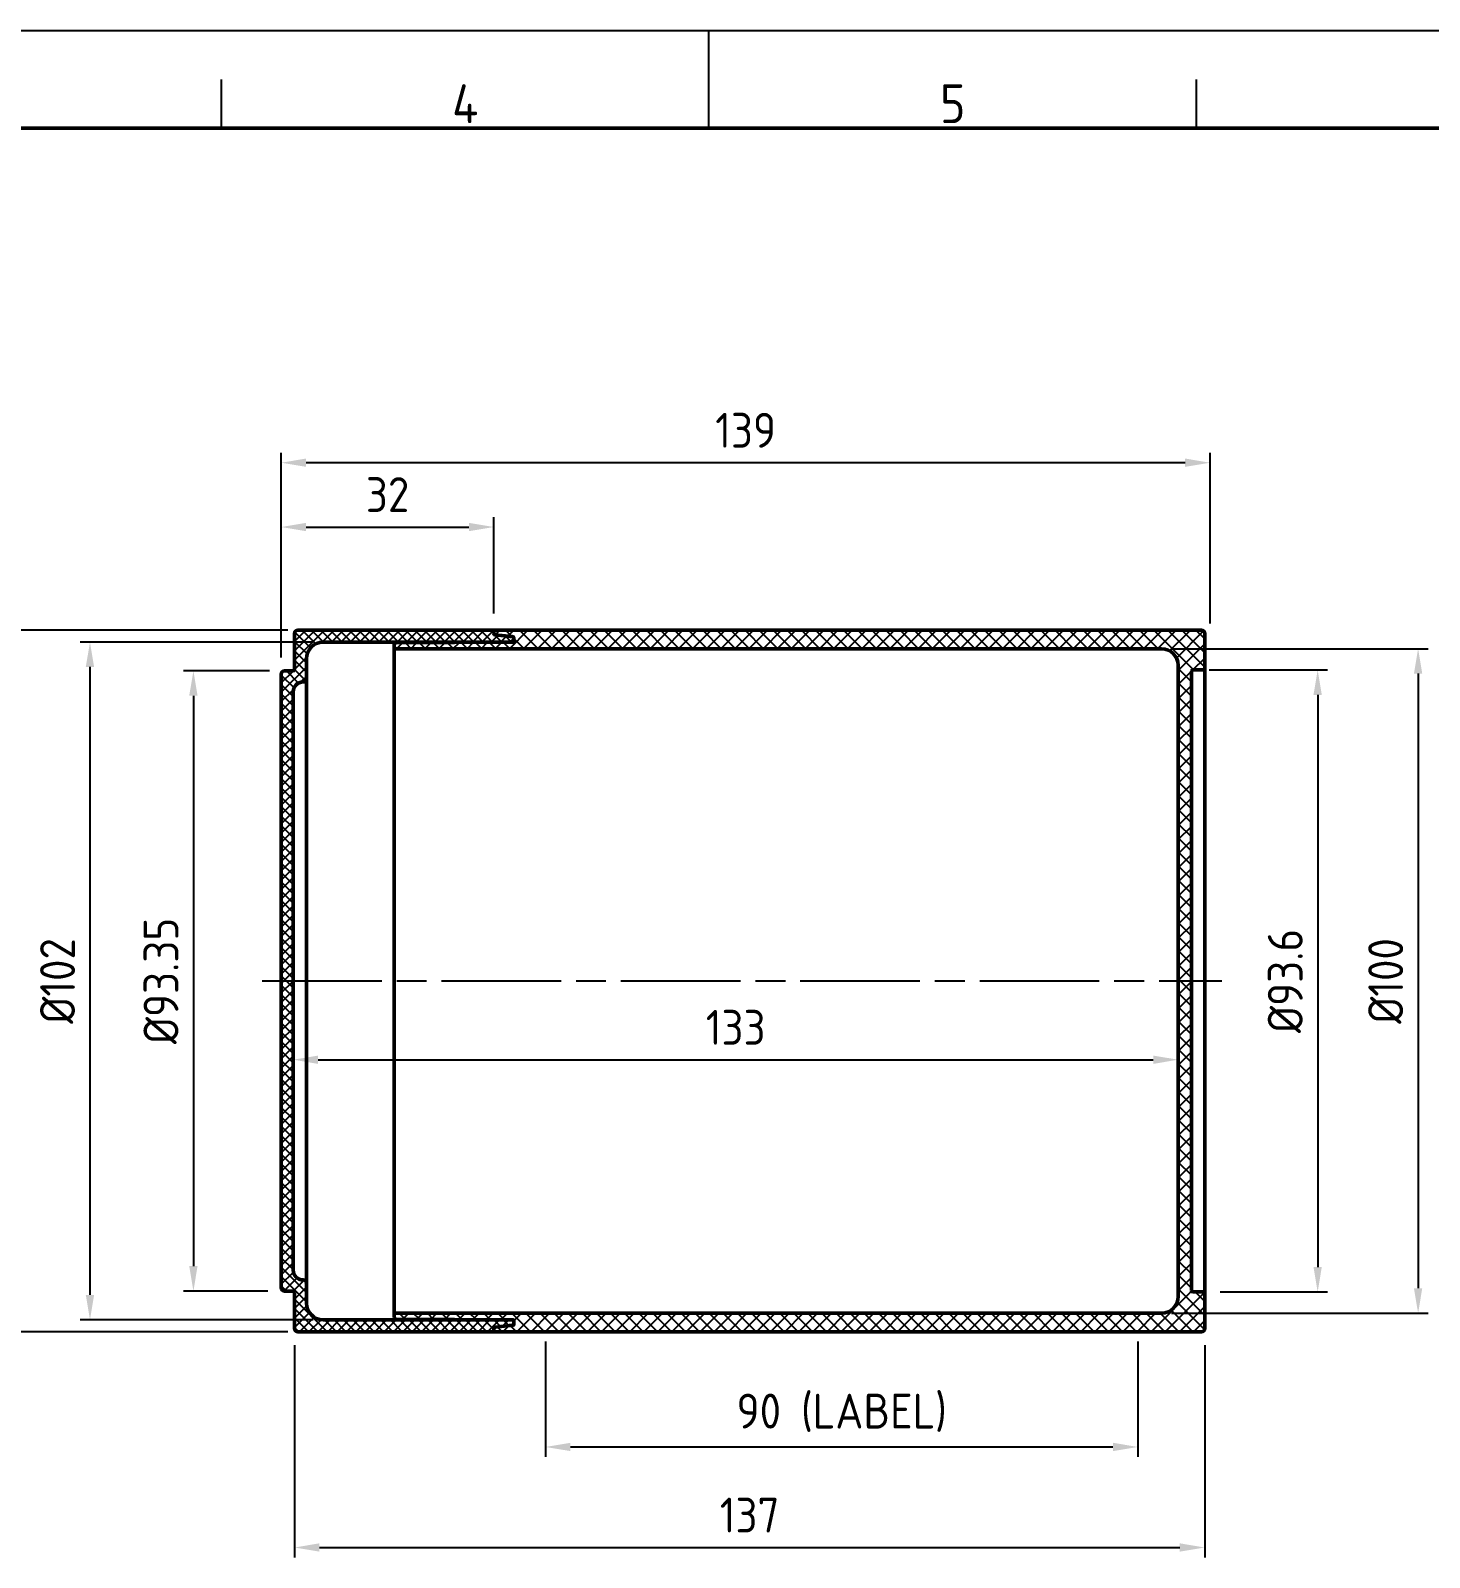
# Model space of a CAD drawing. Extents: x 0 to 616, y 0 to 436.
# Drawn here: x 206.1 to 416.7, y 206.1 to 435.9 of the extents above; entities that cross this region are included whole.
import ezdxf
from ezdxf.enums import TextEntityAlignment as Align

# ---------------------------------------------------------------- set-up
doc = ezdxf.new("R2010")
doc.units = 0
doc.header["$LTSCALE"] = 1.5
doc.linetypes.add('AM_ISO08W050', pattern=[18, 12, -1.5, 3, -1.5])
doc.layers.get('0').update_dxf_attribs({"linetype": 'CONTINUOUS'})
doc.layers.get('Defpoints').update_dxf_attribs({"linetype": 'CONTINUOUS'})
for name, color, linetype, lineweight in [('AM_0', 7, 'CONTINUOUS', 50), ('AM_5', 3, 'CONTINUOUS', 25), ('AM_7', 4, 'AM_ISO08W050', 25), ('AM_8', 1, 'CONTINUOUS', 25), ('AM_BOR', 7, 'CONTINUOUS', 50)]:
    doc.layers.add(name, color=color, linetype=linetype, lineweight=lineweight)
doc.styles.add('ACISOTS', font='isocp.shx', dxfattribs={"height": 1})
doc.styles.get("Standard").update_dxf_attribs({"font": 'ISOCP.SHX'})
doc.dimstyles.new('AM_ISO', dxfattribs={"dimtxt": 3.5, "dimasz": 2.5, "dimexe": 1, "dimexo": 1, "dimgap": 1.5, "dimtad": 1, "dimdsep": 46, "dimtxsty": 'Standard', "dimcen": 0, "dimclrd": 256, "dimclre": 256, "dimclrt": 2, "dimadec": 0, "dimazin": 2, "dimtp": 0.1, "dimtm": 0.1, "dimtfac": 0.71, "dimtdec": 3, "dimtmove": 0, "dimatfit": 3, "dimfxl": 1, "dimlwd": -1, "dimlwe": -1, "dimarcsym": 0})

# ---------------------------------------------------------------- blocks, each defined once
blk = doc.blocks.new('A3 ZTL')
blk.add_line((401.17, 280.82), (19.57, 280.82))
at = {"layer": 'AM_BOR', "color": 135, "lineweight": 25}
for p, q in [((0, 290.61), (410.96, 290.61)), ((205.48, 280.82), (205.48, 290.61)), ((156.56, 280.82), (156.56, 285.71)), ((254.4, 280.82), (254.4, 285.71))]:
    blk.add_line(p, q, dxfattribs=at)
at = {"layer": 'AM_BOR', "color": 135, "lineweight": 25, "style": 'ACISOTS'}
for s, p in [('4', (181.02, 283.27)), ('5', (229.94, 283.27))]:
    blk.add_text(s, height=3.91, dxfattribs=at).set_placement(p, align=Align.MIDDLE)
blk = doc.blocks.new('*D29')
at = {"layer": 'AM_5'}
for p, q in [((245.84, 238.08), (245.84, 206.12)), ((382.84, 238.08), (382.84, 206.12)), ((249.59, 207.62), (379.09, 207.62))]:
    blk.add_line(p, q, dxfattribs=at)
for points in [[(249.59, 208.25), (249.59, 207), (245.84, 207.62)], [(379.09, 208.25), (379.09, 207), (382.84, 207.62)]]:
    blk.add_solid(points, dxfattribs=at)
at = {"layer": 'Defpoints', "color": 0}
for p in [(245.84, 239.58), (382.84, 239.58), (382.84, 207.62)]:
    blk.add_point(p, dxfattribs=at)
at = {"layer": 'AM_5', "color": 3, "insert": (314.34, 212.5), "char_height": 5.25, "attachment_point": 5}
blk.add_mtext('137', dxfattribs=at)
blk = doc.blocks.new('*D30')
at = {"layer": 'AM_5'}
for p, q in [((283.62, 238.6), (283.62, 221.25)), ((372.78, 238.6), (372.78, 221.25)), ((287.37, 222.75), (369.03, 222.75))]:
    blk.add_line(p, q, dxfattribs=at)
for points in [[(287.37, 223.38), (287.37, 222.13), (283.62, 222.75)], [(369.03, 223.38), (369.03, 222.13), (372.78, 222.75)]]:
    blk.add_solid(points, dxfattribs=at)
at = {"layer": 'Defpoints', "color": 0}
for p in [(283.62, 240.1), (372.78, 240.1), (372.78, 222.75)]:
    blk.add_point(p, dxfattribs=at)
at = {"layer": 'AM_5', "color": 3, "insert": (328.2, 227.89), "char_height": 5.25, "attachment_point": 5}
blk.add_mtext('90 (LABEL)', dxfattribs=at)
blk = doc.blocks.new('*D31')
at = {"layer": 'AM_5'}
for p, q in [((378.84, 291.38), (378.84, 279.53)), ((245.64, 274.01), (245.64, 282.53)), ((249.39, 281.03), (375.09, 281.03))]:
    blk.add_line(p, q, dxfattribs=at)
for points in [[(249.39, 281.65), (249.39, 280.4), (245.64, 281.03)], [(375.09, 281.65), (375.09, 280.4), (378.84, 281.03)]]:
    blk.add_solid(points, dxfattribs=at)
at = {"layer": 'Defpoints', "color": 0}
for p in [(378.84, 292.88), (378.84, 281.03), (245.64, 272.51)]:
    blk.add_point(p, dxfattribs=at)
at = {"layer": 'AM_5', "color": 3, "insert": (312.24, 285.9), "char_height": 5.25, "attachment_point": 5}
blk.add_mtext('133', dxfattribs=at)
blk = doc.blocks.new('*D32')
at = {"layer": 'AM_5'}
for p, q in [((243.84, 341.56), (243.84, 362.69)), ((247.59, 361.19), (272.09, 361.19)), ((275.84, 348.18), (275.84, 362.69))]:
    blk.add_line(p, q, dxfattribs=at)
for points in [[(247.59, 361.82), (247.59, 360.57), (243.84, 361.19)], [(272.09, 361.82), (272.09, 360.57), (275.84, 361.19)]]:
    blk.add_solid(points, dxfattribs=at)
at = {"layer": 'Defpoints', "color": 0}
for p in [(275.84, 361.19), (275.84, 346.68), (243.84, 340.06)]:
    blk.add_point(p, dxfattribs=at)
at = {"layer": 'AM_5', "color": 3, "insert": (259.84, 366.07), "char_height": 5.25, "attachment_point": 5}
blk.add_mtext('32', dxfattribs=at)
blk = doc.blocks.new('*D33')
at = {"layer": 'AM_5'}
for p, q in [((243.84, 341.56), (243.84, 372.37)), ((383.64, 346.68), (383.64, 372.37)), ((379.89, 370.87), (247.59, 370.87))]:
    blk.add_line(p, q, dxfattribs=at)
for points in [[(247.59, 371.5), (247.59, 370.25), (243.84, 370.87)], [(379.89, 371.5), (379.89, 370.25), (383.64, 370.87)]]:
    blk.add_solid(points, dxfattribs=at)
at = {"layer": 'Defpoints', "color": 0}
for p in [(243.84, 370.87), (383.64, 345.18), (243.84, 340.06)]:
    blk.add_point(p, dxfattribs=at)
at = {"layer": 'AM_5', "color": 3, "insert": (313.74, 375.75), "char_height": 5.25, "attachment_point": 5}
blk.add_mtext('139', dxfattribs=at)
blk = doc.blocks.new('*D34')
at = {"layer": 'AM_5'}
for p, q in [((242.06, 339.56), (229.12, 339.56)), ((230.62, 335.81), (230.62, 249.96)), ((241.84, 246.21), (229.12, 246.21))]:
    blk.add_line(p, q, dxfattribs=at)
for points in [[(229.99, 335.81), (231.24, 335.81), (230.62, 339.56)], [(229.99, 249.96), (231.24, 249.96), (230.62, 246.21)]]:
    blk.add_solid(points, dxfattribs=at)
at = {"layer": 'Defpoints', "color": 0}
for p in [(243.56, 339.56), (230.62, 246.21), (243.34, 246.21)]:
    blk.add_point(p, dxfattribs=at)
at = {"layer": 'AM_5', "color": 3, "insert": (225.74, 292.88), "char_height": 5.25, "attachment_point": 5, "rotation": 90}
blk.add_mtext('%%C93.35', dxfattribs=at)
blk = doc.blocks.new('*D35')
at = {"layer": 'AM_5'}
for p, q in [((248.64, 343.88), (213.55, 343.88)), ((215.05, 340.13), (215.05, 245.63)), ((248.64, 241.88), (213.55, 241.88))]:
    blk.add_line(p, q, dxfattribs=at)
for points in [[(214.42, 340.13), (215.67, 340.13), (215.05, 343.88)], [(214.42, 245.63), (215.67, 245.63), (215.05, 241.88)]]:
    blk.add_solid(points, dxfattribs=at)
at = {"layer": 'Defpoints', "color": 0}
for p in [(250.14, 343.88), (215.05, 241.88), (250.14, 241.88)]:
    blk.add_point(p, dxfattribs=at)
at = {"layer": 'AM_5', "color": 3, "insert": (210.17, 292.88), "char_height": 5.25, "attachment_point": 5, "rotation": 90}
blk.add_mtext('%%C102', dxfattribs=at)
blk = doc.blocks.new('*D36')
at = {"layer": 'AM_5'}
for p, q in [((244.84, 345.68), (198.58, 345.68)), ((200.08, 341.93), (200.08, 243.83)), ((244.84, 240.08), (198.58, 240.08))]:
    blk.add_line(p, q, dxfattribs=at)
for points in [[(199.45, 341.93), (200.7, 341.93), (200.08, 345.68)], [(199.45, 243.83), (200.7, 243.83), (200.08, 240.08)]]:
    blk.add_solid(points, dxfattribs=at)
at = {"layer": 'Defpoints', "color": 0}
for p in [(246.34, 345.68), (200.08, 240.08), (246.34, 240.08)]:
    blk.add_point(p, dxfattribs=at)
at = {"layer": 'AM_5', "color": 3, "insert": (195.2, 292.88), "char_height": 5.25, "attachment_point": 5, "rotation": 90}
blk.add_mtext('%%c150.6', dxfattribs=at)
blk = doc.blocks.new('*D37')
at = {"layer": 'AM_5'}
for p, q in [((383.49, 339.68), (401.34, 339.68)), ((399.84, 335.93), (399.84, 249.83)), ((385.14, 246.08), (401.34, 246.08))]:
    blk.add_line(p, q, dxfattribs=at)
for points in [[(399.21, 335.93), (400.46, 335.93), (399.84, 339.68)], [(399.21, 249.83), (400.46, 249.83), (399.84, 246.08)]]:
    blk.add_solid(points, dxfattribs=at)
at = {"layer": 'Defpoints', "color": 0}
for p in [(381.99, 339.68), (383.64, 246.08), (399.84, 246.08)]:
    blk.add_point(p, dxfattribs=at)
at = {"layer": 'AM_5', "color": 3, "insert": (394.96, 292.88), "char_height": 5.25, "attachment_point": 5, "rotation": 90}
blk.add_mtext('%%C93.6', dxfattribs=at)
blk = doc.blocks.new('*D38')
at = {"layer": 'AM_5'}
for p, q in [((377.84, 342.88), (416.46, 342.88)), ((414.96, 339.13), (414.96, 246.63)), ((377.84, 242.88), (416.46, 242.88))]:
    blk.add_line(p, q, dxfattribs=at)
for points in [[(414.33, 339.13), (415.58, 339.13), (414.96, 342.88)], [(414.33, 246.63), (415.58, 246.63), (414.96, 242.88)]]:
    blk.add_solid(points, dxfattribs=at)
at = {"layer": 'Defpoints', "color": 0}
for p in [(376.34, 342.88), (376.34, 242.88), (414.96, 242.88)]:
    blk.add_point(p, dxfattribs=at)
at = {"layer": 'AM_5', "color": 3, "insert": (410.08, 292.88), "char_height": 5.25, "attachment_point": 5, "rotation": 90}
blk.add_mtext('%%C100', dxfattribs=at)

msp = doc.modelspace()

# ---------------------------------------------------------------- hatches: boundary and pattern name
at = {"layer": 'AM_8'}
h = msp.add_hatch(dxfattribs=at)
h.set_pattern_fill('_U', color=256, angle=135, style=0, double=1, pattern_type=0)
h.set_pattern_definition([(135, (478.4793, 184.8848), (-0.7071068, -0.7071068), []), (225, (478.4793, 184.8848), (0.7071068, -0.7071068), [])])
edge = h.paths.add_edge_path()
edge.add_arc((276.04, 240.6), 0.2, 95.7106, 180, ccw=False)
edge.add_line((276.02, 240.8), (278.66, 241.07))
edge.add_arc((278.64, 241.27), 0.2, 275.7106, 360)
edge.add_line((278.84, 241.27), (278.84, 241.68))
edge.add_arc((278.64, 241.68), 0.2, 360, 450)
edge.add_line((278.64, 241.88), (250.14, 241.88))
edge.add_arc((250.14, 244.38), 2.5, 180, 270, ccw=False)
edge.add_line((247.64, 244.38), (247.64, 247.38))
edge.add_arc((247.14, 247.38), 0.5, 360, 450)
edge.add_arc((247.14, 249.38), 1.5, 180, 270, ccw=False)
edge.add_line((245.64, 249.38), (245.64, 336.38))
edge.add_arc((247.14, 336.38), 1.5, 90, 180, ccw=False)
edge.add_arc((247.14, 338.38), 0.5, 270, 360)
edge.add_line((247.64, 338.38), (247.64, 341.38))
edge.add_arc((250.14, 341.38), 2.5, 90, 180, ccw=False)
edge.add_line((250.14, 343.88), (278.64, 343.88))
edge.add_arc((278.64, 344.08), 0.2, 270, 360)
edge.add_line((278.84, 344.08), (278.84, 344.5))
edge.add_arc((278.64, 344.5), 0.2, 360, 444.2894)
edge.add_line((278.66, 344.7), (276.02, 344.97))
edge.add_arc((276.04, 345.17), 0.2, 180, 264.2894, ccw=False)
edge.add_line((275.84, 345.17), (275.84, 345.68))
edge.add_line((275.84, 345.68), (246.34, 345.68))
edge.add_arc((246.34, 345.18), 0.5, 90, 180)
edge.add_line((245.84, 345.18), (245.84, 339.76))
edge.add_arc((245.64, 339.76), 0.2, 270, 360, ccw=False)
edge.add_line((245.64, 339.56), (244.34, 339.56))
edge.add_arc((244.34, 339.06), 0.5, 90, 180)
edge.add_line((243.84, 339.06), (243.84, 246.71))
edge.add_arc((244.34, 246.71), 0.5, 180, 270)
edge.add_line((244.34, 246.21), (245.64, 246.21))
edge.add_arc((245.64, 246.01), 0.2, 0, 90, ccw=False)
edge.add_line((245.84, 246.01), (245.84, 240.58))
edge.add_arc((246.34, 240.58), 0.5, 180, 270)
edge.add_line((246.34, 240.08), (275.84, 240.08))
edge.add_line((275.84, 240.08), (275.84, 240.6))
h = msp.add_hatch(dxfattribs=at)
h.set_pattern_fill('_U', color=256, scale=1.5, angle=135, style=0, double=1, pattern_type=0)
h.set_pattern_definition([(135, (478.6793, 184.8848), (-1.06066, -1.06066), []), (225, (478.6793, 184.8848), (1.06066, -1.06066), [])])
edge = h.paths.add_edge_path()
edge.add_line((260.84, 242.63), (260.84, 242.23))
edge.add_arc((261.09, 242.23), 0.25, 180, 269.6817)
edge.add_line((261.08, 241.98), (278.74, 241.89))
edge.add_arc((278.74, 241.79), 0.1, 360, 449.6817, ccw=False)
edge.add_line((278.84, 241.79), (278.84, 241.18))
edge.add_arc((278.74, 241.18), 0.1, 275.7106, 360, ccw=False)
edge.add_line((278.75, 241.08), (278.66, 241.07))
edge.add_line((278.66, 241.07), (276.02, 240.8))
edge.add_arc((276.04, 240.6), 0.2, 95.7106, 180)
edge.add_line((275.84, 240.6), (275.84, 240.08))
edge.add_line((275.84, 240.08), (382.34, 240.08))
edge.add_arc((382.34, 240.58), 0.5, 270, 360)
edge.add_line((382.84, 240.58), (382.84, 245.88))
edge.add_arc((382.64, 245.88), 0.2, 360, 450)
edge.add_line((382.64, 246.08), (381.04, 246.08))
edge.add_arc((381.04, 246.28), 0.2, 180, 270, ccw=False)
edge.add_line((380.84, 246.28), (380.84, 339.48))
edge.add_arc((381.04, 339.48), 0.2, 90, 180, ccw=False)
edge.add_line((381.04, 339.68), (382.64, 339.68))
edge.add_arc((382.64, 339.88), 0.2, 270, 360)
edge.add_line((382.84, 339.88), (382.84, 345.18))
edge.add_arc((382.34, 345.18), 0.5, 360, 450)
edge.add_line((382.34, 345.68), (275.84, 345.68))
edge.add_line((275.84, 345.68), (275.84, 345.17))
edge.add_arc((276.04, 345.17), 0.2, 180, 264.2894)
edge.add_line((276.02, 344.97), (278.66, 344.7))
edge.add_line((278.66, 344.7), (278.75, 344.69))
edge.add_arc((278.74, 344.59), 0.1, 360, 444.2894, ccw=False)
edge.add_line((278.84, 344.59), (278.84, 343.98))
edge.add_arc((278.74, 343.98), 0.1, 270.3183, 360, ccw=False)
edge.add_line((278.74, 343.88), (261.08, 343.79))
edge.add_arc((261.09, 343.54), 0.25, 90.3183, 180)
edge.add_line((260.84, 343.54), (260.84, 343.13))
edge.add_arc((261.09, 343.13), 0.25, 180, 270)
edge.add_line((261.09, 342.88), (376.34, 342.88))
edge.add_arc((376.34, 340.38), 2.5, 0, 90, ccw=False)
edge.add_line((378.84, 340.38), (378.84, 245.38))
edge.add_arc((376.34, 245.38), 2.5, 270, 360, ccw=False)
edge.add_line((376.34, 242.88), (261.09, 242.88))
edge.add_arc((261.09, 242.63), 0.25, 90, 180)

# ---------------------------------------------------------------- linework, layer by layer
at = {"layer": 'AM_0'}
for p, q in [((245.84, 339.76), (245.84, 345.18)), ((275.84, 345.68), (246.34, 345.68)), ((275.84, 345.68), (275.84, 345.17)), ((275.84, 345.17), (275.84, 345.68)), ((275.84, 345.68), (382.34, 345.68)), ((278.66, 344.7), (276.02, 344.97)), ((276.02, 344.97), (278.75, 344.69)), ((382.84, 339.88), (382.84, 345.18)), ((278.64, 343.88), (250.14, 343.88)), ((260.84, 343.54), (260.84, 343.13)), ((260.84, 242.63), (260.84, 343.13)), ((278.74, 343.88), (261.08, 343.79)), ((261.09, 342.88), (376.34, 342.88)), ((278.84, 344.59), (278.84, 343.98)), ((278.84, 344.5), (278.84, 344.08)), ((247.64, 338.38), (247.64, 341.38)), ((378.84, 245.38), (378.84, 340.38)), ((243.84, 246.71), (243.84, 339.06)), ((244.34, 339.56), (245.64, 339.56)), ((247.14, 337.88), (247.14, 337.88)), ((247.64, 247.38), (247.64, 338.38)), ((380.84, 339.48), (380.84, 246.28)), ((381.04, 339.68), (382.64, 339.68)), ((381.34, 339.68), (382.64, 339.68)), ((382.84, 339.88), (382.84, 245.88)), ((245.64, 336.38), (245.64, 249.38)), ((244.34, 246.21), (245.64, 246.21)), ((245.84, 246.01), (245.84, 240.58)), ((247.14, 247.88), (247.14, 247.88)), ((247.64, 247.38), (247.64, 244.38)), ((381.04, 246.08), (382.64, 246.08)), ((382.84, 245.88), (382.84, 240.58)), ((278.64, 241.88), (250.14, 241.88)), ((260.84, 242.23), (260.84, 242.63)), ((278.74, 241.89), (261.08, 241.98)), ((261.09, 242.88), (376.34, 242.88)), ((278.84, 241.18), (278.84, 241.79)), ((278.84, 241.27), (278.84, 241.68)), ((275.84, 240.08), (246.34, 240.08)), ((275.84, 240.6), (275.84, 240.08)), ((275.84, 240.08), (275.84, 240.6)), ((275.84, 240.08), (382.34, 240.08)), ((276.02, 240.8), (278.75, 241.08)), ((278.66, 241.07), (276.02, 240.8))]:
    msp.add_line(p, q, dxfattribs=at)
for centre, radius, start, end in [((246.34, 345.18), 0.5, 90, 180), ((276.04, 345.17), 0.2, 180, 264.2894), ((276.04, 345.17), 0.2, 180, 264.2894), ((278.64, 344.5), 0.2, 360, 84.2894), ((278.74, 344.59), 0.1, 360, 84.2894), ((382.34, 345.18), 0.5, 360, 90), ((250.14, 341.38), 2.5, 90, 180), ((261.09, 343.54), 0.25, 90.3183, 180), ((261.09, 343.13), 0.25, 180, 270), ((278.64, 344.08), 0.2, 270, 360), ((278.74, 343.98), 0.1, 270.3183, 360), ((376.34, 340.38), 2.5, 360, 90), ((244.34, 339.06), 0.5, 90, 180), ((245.64, 339.76), 0.2, 270, 360), ((247.14, 336.38), 1.5, 90, 180), ((247.14, 338.38), 0.5, 270, 360), ((381.04, 339.48), 0.2, 90, 180), ((382.64, 339.88), 0.2, 270, 360), ((382.64, 339.88), 0.2, 270, 360), ((247.14, 249.38), 1.5, 180, 270), ((244.34, 246.71), 0.5, 180, 270), ((245.64, 246.01), 0.2, 360, 90), ((247.14, 247.38), 0.5, 360, 90), ((381.04, 246.28), 0.2, 180, 270), ((382.64, 245.88), 0.2, 360, 90), ((250.14, 244.38), 2.5, 180, 270), ((376.34, 245.38), 2.5, 270, 360), ((261.09, 242.63), 0.25, 90, 180), ((261.09, 242.23), 0.25, 180, 269.6817), ((278.64, 241.68), 0.2, 360, 90), ((278.74, 241.79), 0.1, 360, 89.6817), ((246.34, 240.58), 0.5, 180, 270), ((276.04, 240.6), 0.2, 95.7106, 180), ((276.04, 240.6), 0.2, 95.7106, 180), ((278.64, 241.27), 0.2, 275.7106, 360), ((278.74, 241.18), 0.1, 275.7106, 360), ((382.34, 240.58), 0.5, 270, 360)]:
    msp.add_arc(centre, radius, start, end, dxfattribs=at)
at = {"layer": 'AM_7'}
msp.add_line((240.97, 292.88), (385.43, 292.88), dxfattribs=at)

# ---------------------------------------------------------------- block references
at = {"layer": 'AM_0', "lineweight": 0, "xscale": 1.5, "yscale": 1.5, "zscale": 1.5}
msp.add_blockref('A3 ZTL', (0, 0), dxfattribs=at)

# ---------------------------------------------------------------- dimensions: what is measured, and where the dimension line sits
at = {"layer": 'AM_5'}
for base, p1, p2, text, picture, middle in [((243.84, 370.87), (383.64, 345.18), (243.84, 340.06), '139', '*D33', (313.74, 375.75)), ((372.78, 222.75), (283.62, 240.1), (372.78, 240.1), '90 (LABEL)', '*D30', (328.2, 227.89))]:
    dim = msp.add_linear_dim(base=base, p1=p1, p2=p2, text=text, dimstyle='AM_ISO', override={"dimscale": 1.5, "dimdec": 0, "dimclrt": 3, "dimadec": 2, "dimtp": 0, "dimtm": 0.12, "dimtdec": 0}, dxfattribs=at)
    dim.commit()
    dim.dimension.update_dxf_attribs({"geometry": picture, "text_midpoint": middle})
for base, p1, p2, picture, middle in [((275.84, 361.19), (243.84, 340.06), (275.84, 346.68), '*D32', (259.84, 366.07)), ((378.84, 281.03), (245.64, 272.51), (378.84, 292.88), '*D31', (312.24, 285.9)), ((382.84, 207.62), (245.84, 239.58), (382.84, 239.58), '*D29', (314.34, 212.5))]:
    dim = msp.add_linear_dim(base=base, p1=p1, p2=p2, dimstyle='AM_ISO', override={"dimscale": 1.5, "dimdec": 0, "dimclrt": 3, "dimadec": 2, "dimtp": 0, "dimtm": 0.12, "dimtdec": 0}, dxfattribs=at)
    dim.commit()
    dim.dimension.update_dxf_attribs({"geometry": picture, "text_midpoint": middle})
for base, p1, p2, text, picture, middle in [((200.08, 240.08), (246.34, 345.68), (246.34, 240.08), '%%c150.6', '*D36', (195.2, 292.88)), ((215.05, 241.88), (250.14, 343.88), (250.14, 241.88), '%%C102', '*D35', (210.17, 292.88)), ((414.96, 242.88), (376.34, 342.88), (376.34, 242.88), '%%C100', '*D38', (410.08, 292.88)), ((230.62, 246.21), (243.56, 339.56), (243.34, 246.21), '%%C93.35', '*D34', (225.74, 292.88)), ((399.84, 246.08), (381.99, 339.68), (383.64, 246.08), '%%C93.6', '*D37', (394.96, 292.88))]:
    dim = msp.add_linear_dim(base=base, p1=p1, p2=p2, angle=90, text=text, dimstyle='AM_ISO', override={"dimscale": 1.5, "dimdec": 0, "dimclrt": 3, "dimadec": 2, "dimtp": 0, "dimtm": 0.12, "dimtdec": 0}, dxfattribs=at)
    dim.commit()
    dim.dimension.update_dxf_attribs({"geometry": picture, "text_midpoint": middle})

doc.saveas('drawing.dxf')
